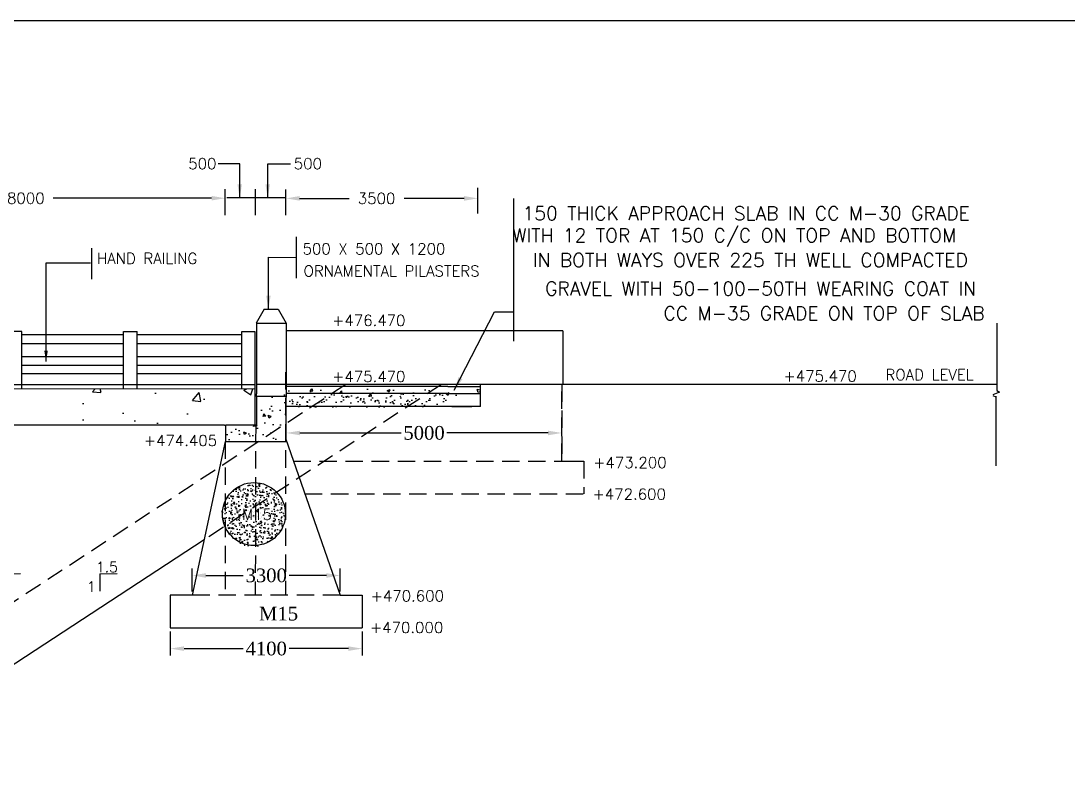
# Model space of a CAD drawing. Header units: millimetres. Extents: x -1426 to 1182, y 579 to 1915.
# Drawn here: x -865.6 to -674.5, y 1734.7 to 1871.7 of the extents above; entities that cross this region are included whole.
import ezdxf

# ---------------------------------------------------------------- set-up
doc = ezdxf.new("R2010")
doc.units = ezdxf.units.MM
doc.linetypes.add('HIDDEN', pattern=[9.525, 6.35, -3.175])
doc.styles.add('ROMANS', font='romans')
doc.styles.get("Standard").update_dxf_attribs({"font": 'times.ttf'})
doc.styles.add('TIMES NEW ROMAN', font='times.ttf')
doc.dimstyles.new('ISO-25', dxfattribs={"dimtxt": 2.5, "dimasz": 2.5, "dimexe": 1.25, "dimexo": 0.625, "dimtad": 0, "dimtih": 1, "dimtoh": 1, "dimlfac": 100, "dimtxsty": 'TIMES NEW ROMAN', "dimcen": 2.5, "dimadec": 0, "dimazin": 0, "dimtfac": 1, "dimtmove": 0, "dimatfit": 3, "dimfxl": 1, "dimarcsym": 0})
doc.dimstyles.get("Standard").update_dxf_attribs({"dimtxt": 2, "dimasz": 2.5, "dimexe": 0.18, "dimexo": 0.18, "dimgap": 1.5, "dimtad": 0, "dimtih": 1, "dimtoh": 1, "dimdec": 0, "dimlfac": 100, "dimzin": 0, "dimdsep": 46, "dimtxsty": 'ROMANS', "dimcen": 0.09, "dimadec": 0, "dimazin": 0, "dimtfac": 1, "dimtdec": 0, "dimtofl": 0, "dimtmove": 1, "dimatfit": 1, "dimfxl": 1, "dimtolj": 1, "dimtzin": 0, "dimarcsym": 0})

# ---------------------------------------------------------------- blocks, each defined once
blk = doc.blocks.new('*D96')
at = {"color": 0, "lineweight": -2, "transparency": 16777216}
for p, q in [((-908.05, 1839.49), (-908.05, 1839.52)), ((-905.55, 1839.34), (-869.78, 1839.34)), ((-830.84, 1839.34), (-859.73, 1839.34)), ((-828.34, 1839.49), (-828.34, 1839.52))]:
    blk.add_line(p, q, dxfattribs=at)
at = {"color": 0, "transparency": 16777216}
for points in [[(-905.55, 1839.76), (-905.55, 1838.93), (-908.05, 1839.34)], [(-830.84, 1839.76), (-830.84, 1838.93), (-828.34, 1839.34)]]:
    blk.add_solid(points, dxfattribs=at)
at = {"layer": 'Defpoints', "color": 0, "transparency": 16777216}
for p in [(-908.05, 1839.31), (-828.34, 1839.34), (-828.34, 1839.31)]:
    blk.add_point(p, dxfattribs=at)
at = {"color": 0, "transparency": 16777216, "insert": (-864.75, 1839.34), "char_height": 2, "attachment_point": 5, "style": 'ROMANS'}
blk.add_mtext('\\A1;8000', dxfattribs=at)
blk = doc.blocks.new('*D97')
at = {"color": 0, "lineweight": -2, "transparency": 16777216}
for p, q in [((-817.27, 1838.76), (-817.27, 1839.49)), ((-814.77, 1839.31), (-805.74, 1839.31)), ((-784.74, 1839.31), (-795.69, 1839.31)), ((-782.24, 1839.07), (-782.24, 1839.49))]:
    blk.add_line(p, q, dxfattribs=at)
at = {"color": 0, "transparency": 16777216}
for points in [[(-814.77, 1839.73), (-814.77, 1838.89), (-817.27, 1839.31)], [(-784.74, 1839.73), (-784.74, 1838.89), (-782.24, 1839.31)]]:
    blk.add_solid(points, dxfattribs=at)
at = {"layer": 'Defpoints', "color": 0, "transparency": 16777216}
for p in [(-782.24, 1839.31), (-782.24, 1838.89), (-817.27, 1838.58)]:
    blk.add_point(p, dxfattribs=at)
at = {"color": 0, "transparency": 16777216, "insert": (-800.72, 1839.31), "char_height": 2, "attachment_point": 5, "style": 'ROMANS'}
blk.add_mtext('\\A1;3500', dxfattribs=at)
blk = doc.blocks.new('*D120')
at = {"color": 0, "lineweight": -2, "transparency": 16777216}
for p, q in [((-817.21, 1795.52), (-817.21, 1797.71)), ((-766.9, 1795.85), (-766.9, 1797.71)), ((-814.71, 1796.46), (-796.22, 1796.46)), ((-769.4, 1796.46), (-787.9, 1796.46))]:
    blk.add_line(p, q, dxfattribs=at)
at = {"color": 0, "transparency": 16777216}
for points in [[(-814.71, 1796.87), (-814.71, 1796.04), (-817.21, 1796.46)], [(-769.4, 1796.87), (-769.4, 1796.04), (-766.9, 1796.46)]]:
    blk.add_solid(points, dxfattribs=at)
at = {"layer": 'Defpoints', "color": 0, "transparency": 16777216}
for p in [(-817.21, 1796.46), (-817.21, 1794.9), (-766.9, 1795.23)]:
    blk.add_point(p, dxfattribs=at)
at = {"color": 0, "transparency": 16777216, "insert": (-792.06, 1796.46), "char_height": 2.5, "attachment_point": 5, "style": 'TIMES NEW ROMAN'}
blk.add_mtext('5000', dxfattribs=at)
blk = doc.blocks.new('*D139')
at = {"color": 0, "lineweight": -2, "transparency": 16777216}
for p, q in [((-838.37, 1760.22), (-838.37, 1755.81)), ((-803.37, 1760.22), (-803.37, 1755.81)), ((-835.87, 1757.06), (-825.09, 1757.06)), ((-805.87, 1757.06), (-816.65, 1757.06))]:
    blk.add_line(p, q, dxfattribs=at)
at = {"color": 0, "transparency": 16777216}
for points in [[(-835.87, 1757.48), (-835.87, 1756.65), (-838.37, 1757.06)], [(-805.87, 1757.48), (-805.87, 1756.65), (-803.37, 1757.06)]]:
    blk.add_solid(points, dxfattribs=at)
at = {"layer": 'Defpoints', "color": 0, "transparency": 16777216}
for p in [(-838.37, 1760.85), (-803.37, 1760.85), (-838.37, 1757.06)]:
    blk.add_point(p, dxfattribs=at)
at = {"color": 0, "transparency": 16777216, "insert": (-820.87, 1757.06), "char_height": 2.5, "attachment_point": 5, "style": 'TIMES NEW ROMAN'}
blk.add_mtext('4100', dxfattribs=at)
blk = doc.blocks.new('*D140')
at = {"color": 0, "lineweight": -2, "transparency": 16777216}
for p, q in [((-834.37, 1767.47), (-834.37, 1771.68)), ((-831.87, 1770.43), (-825.05, 1770.43)), ((-809.87, 1770.43), (-816.69, 1770.43)), ((-807.37, 1767.47), (-807.37, 1771.68))]:
    blk.add_line(p, q, dxfattribs=at)
at = {"color": 0, "transparency": 16777216}
for points in [[(-831.87, 1770.84), (-831.87, 1770.01), (-834.37, 1770.43)], [(-809.87, 1770.84), (-809.87, 1770.01), (-807.37, 1770.43)]]:
    blk.add_solid(points, dxfattribs=at)
at = {"layer": 'Defpoints', "color": 0, "transparency": 16777216}
for p in [(-834.37, 1770.43), (-834.37, 1766.85), (-807.37, 1766.85)]:
    blk.add_point(p, dxfattribs=at)
at = {"color": 0, "transparency": 16777216, "insert": (-820.87, 1770.43), "char_height": 2.5, "attachment_point": 5, "style": 'TIMES NEW ROMAN'}
blk.add_mtext('3300', dxfattribs=at)

msp = doc.modelspace()

# ---------------------------------------------------------------- hatches: boundary and pattern name
h = msp.add_hatch()
h.set_pattern_fill('AR-CONC', color=256, scale=0.75, style=0)
h.paths.add_polyline_path([(-913.71082, 1804.53155), (-959.17954, 1804.53155), (-959.17954, 1804.519), (-1004.75391, 1804.519), (-1004.75391, 1804.49263), (-1004.75391, 1797.90797), (-919.14069, 1797.90797), (-913.71082, 1797.90797)])
h.paths.add_polyline_path([(-828.21397, 1804.53158), (-913.31082, 1804.53158), (-913.31082, 1804.52124), (-913.51082, 1804.52124), (-913.51082, 1797.90797), (-828.48035, 1797.90797), (-828.21397, 1797.90797)])
h.paths.add_polyline_path([(-890.55763, 1797.7888), (-875.36715, 1797.7888), (-875.36715, 1800.7888), (-890.55763, 1800.7888)], flags=9)
h = msp.add_hatch()
h.set_pattern_fill('AR-CONC', color=256, scale=0.75, style=0)
h.paths.add_polyline_path([(-822.91397, 1804.53158), (-913.31082, 1804.53158), (-913.31082, 1804.52124), (-913.51082, 1804.52124), (-913.51082, 1797.90797), (-828.48035, 1797.90797), (-828.21397, 1797.90797), (-822.91397, 1797.90797)])
h.paths.add_polyline_path([(-913.71082, 1804.53155), (-959.17954, 1804.53155), (-959.17954, 1804.519), (-1004.75391, 1804.519), (-1004.75391, 1804.49263), (-1004.75391, 1797.90797), (-919.14069, 1797.90797), (-913.71082, 1797.90797)])
h.paths.add_polyline_path([(-890.55763, 1797.7888), (-875.36715, 1797.7888), (-875.36715, 1800.7888), (-890.55763, 1800.7888)], flags=9)
h = msp.add_hatch()
h.set_pattern_fill('AR-CONC', color=256, scale=0.1, style=0)
h.set_pattern_definition([(50, (0, 0), (18.21847, -1.59391), [1.905, -20.955]), (355, (0, 0), (-3.52428, 19.10566), [1.524, -16.764]), (100.451, (1.518, -0.133), (14.69425, 17.51167), [1.619, -17.809]), (46.1842, (0, 5.08), (27.1079, -4.20423), [2.8575, -31.4325]), (96.6356, (2.26, 4.73), (23.74042, 24.74256), [2.4285, -26.7135]), (351.184, (0, 5.08), (23.74046, 24.7425), [2.286, -25.146]), (21, (2.54, 3.81), (15.16149, -10.22655), [1.905, -20.955]), (326, (2.54, 3.81), (6.1802, 18.4188), [1.524, -16.764]), (71.4514, (3.803, 2.958), (21.34165, 8.19229), [1.619, -17.809]), (37.5, (0, 0), (0.30886, 8.455504), [0, -16.5608, 0, -17.018, 0, -16.8275]), (7.5, (0, 0), (6.681966, 10.018057), [0, -9.7028, 0, -16.1798, 0, -6.4135]), (327.5, (-5.664, 0), (13.55906, -0.572874), [0, -6.35, 0, -19.812, 0, -26.289]), (317.5, (-8.204, 0), (14.81292, 2.54265), [0, -8.255, 0, -13.1572, 0, -18.669])])
h.paths.add_polyline_path([(-913.71082, 1804.53155), (-959.17954, 1804.53155), (-959.17954, 1804.519), (-1004.75391, 1804.519), (-1004.75391, 1804.49263), (-1004.75391, 1797.90797), (-919.14069, 1797.90797), (-913.71082, 1797.90797)])
h.paths.add_polyline_path([(-822.91397, 1804.53158), (-913.31082, 1804.53158), (-913.31082, 1804.52124), (-913.51082, 1804.52124), (-913.51082, 1797.90797), (-828.48035, 1797.90797), (-828.21397, 1797.90797), (-822.91397, 1797.90797)])
h.paths.add_polyline_path([(-890.55763, 1797.7888), (-875.36715, 1797.7888), (-875.36715, 1800.7888), (-890.55763, 1800.7888)], flags=9)
h = msp.add_hatch()
h.set_pattern_fill('AR-CONC', color=256, scale=0.75, style=0)
h.set_pattern_definition([(50, (-1264.4086, 1383.003), (5.37945, -0.47064), [0.5625, -6.1875]), (355, (-1264.4086, 1383.003), (-1.040635, 5.64144), [0.45, -4.95]), (100.4514, (-1263.9603, 1382.9636), (4.33882, 5.170797), [0.47805, -5.258566]), (46.1842, (-1264.4086, 1384.503), (8.00431, -1.24139), [0.84375, -9.28125]), (96.6356, (-1263.7416, 1384.399), (7.00997, 7.30588), [0.71708, -7.88785]), (351.1842, (-1264.409, 1384.503), (7.00996, 7.30589), [0.675, -7.425]), (21, (-1263.6586, 1384.128), (4.476803, -3.019642), [0.5625, -6.1875]), (326, (-1263.6586, 1384.128), (1.824865, 5.438625), [0.45, -4.95]), (71.4514, (-1263.2855, 1383.876), (6.30167, 2.41898), [0.47805, -5.258566]), (37.5, (-1264.4086, 1383.0028), (0.091199, 2.496704), [0, -4.89, 0, -5.025, 0, -4.96875]), (7.5, (-1264.4086, 1383.0028), (1.973022, 2.958088), [0, -2.865, 0, -4.7775, 0, -1.89375]), (327.5, (-1266.0811, 1383.0028), (4.003668, -0.1691615), [0, -1.875, 0, -5.85, 0, -7.7625]), (317.5, (-1266.831, 1383.0028), (4.373896, 0.750787), [0, -2.4375, 0, -3.885, 0, -5.5125])])
h.paths.add_polyline_path([(-806.21397, 1803.03158), (-803.96397, 1804.53158), (-818.21397, 1804.53158), (-818.21397, 1803.03158)])
h.paths.add_polyline_path([(-803.96397, 1804.53158), (-806.21397, 1803.03158), (-783.21397, 1803.03158), (-783.21397, 1804.53158)])
h = msp.add_hatch()
h.set_pattern_fill('AR-CONC', color=256, style=0)
h.set_pattern_definition([(130, (-642.361, 997.7805), (-7.1726, -0.62752), [0.75, -8.25]), (185, (-642.361, 997.7805), (1.387513, 7.52192), [0.6, -6.6]), (79.5486, (-642.959, 997.728), (-5.785094, 6.894395), [0.6374, -7.01142]), (133.8158, (-642.361, 999.7805), (-10.67241, -1.65519), [1.125, -12.375]), (83.3644, (-643.25, 999.643), (-9.34663, 9.74118), [0.9561, -10.51713]), (188.8158, (-642.361, 999.78), (-9.34662, 9.74119), [0.9, -9.9]), (159, (-643.361, 999.2805), (-5.96907, -4.02619), [0.75, -8.25]), (214, (-643.361, 999.2805), (-2.43315, 7.2515), [0.6, -6.6]), (108.5486, (-643.8585, 998.945), (-8.402226, 3.225305), [0.6374, -7.01142]), (142.5, (-642.361, 997.7805), (-0.1215986, 3.3289385), [0, -6.52, 0, -6.7, 0, -6.625]), (172.5, (-642.361, 997.7805), (-2.630695, 3.944117), [0, -3.82, 0, -6.37, 0, -2.525]), (212.5, (-640.131, 997.7805), (-5.338224, -0.225549), [0, -2.5, 0, -7.8, 0, -10.35]), (222.5, (-639.131, 997.7805), (-5.831862, 1.00105), [0, -3.25, 0, -5.18, 0, -7.35])])
h.paths.add_polyline_path([(-786.3293, 1804.51727), (-781.89321, 1804.51727), (-781.89321, 1803.21137), (-786.3293, 1803.21137)])
h = msp.add_hatch()
h.set_pattern_fill('AR-CONC', color=256, scale=0.75, style=0)
h.set_pattern_definition([(130, (-642.846, 1043.577), (-5.379451, -0.47064), [0.5625, -6.1875]), (185, (-642.846, 1043.577), (1.040635, 5.64144), [0.45, -4.95]), (79.5486, (-643.2944, 1043.538), (-4.33882, 5.170797), [0.47805, -5.258566]), (133.8158, (-642.846, 1045.077), (-8.00431, -1.24139), [0.84375, -9.28125]), (83.3644, (-643.513, 1044.9735), (-7.00997, 7.305884), [0.71708, -7.88785]), (188.8158, (-642.846, 1045.077), (-7.009965, 7.30589), [0.675, -7.425]), (159, (-643.596, 1044.702), (-4.476803, -3.019642), [0.5625, -6.1875]), (214, (-643.596, 1044.702), (-1.824865, 5.438625), [0.45, -4.95]), (108.5486, (-643.969, 1044.4503), (-6.30167, 2.41898), [0.47805, -5.258566]), (142.5, (-642.8461, 1043.577), (-0.091199, 2.496704), [0, -4.89, 0, -5.025, 0, -4.96875]), (172.5, (-642.846, 1043.577), (-1.9730215, 2.958088), [0, -2.865, 0, -4.7775, 0, -1.89375]), (212.5, (-641.1736, 1043.577), (-4.0036683, -0.1691615), [0, -1.875, 0, -5.85, 0, -7.7625]), (222.5, (-640.4236, 1043.577), (-4.373896, 0.750787), [0, -2.4375, 0, -3.885, 0, -5.5125])])
edge = h.paths.add_edge_path()
edge.add_line((-828.21397, 1794.89941), (-822.62907, 1794.89941))
edge.add_line((-828.21397, 1794.89941), (-828.21397, 1797.90797))
edge.add_line((-822.62907, 1797.90797), (-828.21397, 1797.90797))
edge.add_line((-822.62907, 1794.89941), (-817.25335, 1794.89941))
edge.add_line((-817.25335, 1794.90637), (-817.25335, 1803.11427))
edge.add_line((-817.20951, 1803.11427), (-822.62907, 1803.11427))
edge.add_line((-822.62907, 1803.11427), (-822.62907, 1797.90797))
h = msp.add_hatch()
h.set_pattern_fill('AR-SAND', color=256, style=0)
h.set_pattern_definition([(142.5, (-458.7147, 1040.1612), (0.0629934, 1.9268238), [0, -1.52, 0, -1.7, 0, -1.625]), (172.5, (-458.7147, 1040.1612), (-1.769777, 2.822146), [0, -0.82, 0, -1.37, 0, -0.525]), (212.5, (-457.4847, 1040.1612), (-3.114142, 0.005659), [0, -0.5, 0, -1.8, 0, -2.35]), (222.5, (-457.4847, 1040.1612), (-3.006127, 0.8776756), [0, -0.25, 0, -1.18, 0, -1.35])])
h.paths.add_polyline_path([(-817.49229, 1801.23481), (-817.50719, 1803.48481), (-788.01796, 1803.48481), (-788.01796, 1802.65212), (-788.01796, 1801.23481)])
h = msp.add_hatch()
h.set_pattern_fill('AR-CONC', color=256, scale=0.01, style=0)
h.set_pattern_definition([(130, (-106.9358, -127.9229), (-1.8218467, -0.1593909), [0.1905, -2.0955]), (185, (-106.9358, -127.9229), (0.3524283, 1.9105664), [0.1524, -1.6764]), (79.549, (-107.0877, -127.9362), (-1.469425, 1.7511669), [0.1619, -1.7809]), (133.8158, (-106.9358, -127.415), (-2.7107904, -0.4204233), [0.28575, -3.14325]), (83.3644, (-107.1617, -127.45), (-2.3740423, 2.4742556), [0.24285, -2.67135]), (188.816, (-106.9358, -127.415), (-2.374046, 2.474251), [0.2286, -2.5146]), (159, (-107.1898, -127.5419), (-1.5161488, -1.0226552), [0.1905, -2.0955]), (214, (-107.1898, -127.5419), (-0.6180203, 1.8418797), [0.1524, -1.6764]), (108.5486, (-107.3162, -127.6271), (-2.1341649, 0.8192286), [0.1619, -1.7809]), (142.5, (-106.93584, -127.9229), (-0.03088603, 0.84555039), [0, -1.65608, 0, -1.7018, 0, -1.68275]), (172.5, (-106.9358, -127.9229), (-0.66819663, 1.00180575), [0, -0.97028, 0, -1.61798, 0, -0.64135]), (212.5, (-106.3694, -127.9229), (-1.35590595, -0.05728744), [0, -0.635, 0, -1.9812, 0, -2.6289]), (222.5, (-106.1154, -127.9229), (-1.4812918, 0.2542649), [0, -0.8255, 0, -1.31572, 0, -1.8669])])
h.paths.add_polyline_path([(-828.99947, 1781.50987, -1), (-817.49565, 1781.50987, -1)])
h.paths.add_polyline_path([(-819.75074, 1780.08921), (-826.17931, 1780.08921), (-826.17931, 1783.08921), (-819.75074, 1783.08921)], flags=24)

# ---------------------------------------------------------------- linework, layer by layer
for p, q in [((-289.73557, 1871.72662), (-1425.53329, 1871.72662)), ((-828.33681, 1836.21494), (-828.33681, 1840.9663)), ((-822.80388, 1836.21494), (-822.80388, 1840.9663)), ((-817.26841, 1836.21494), (-817.26841, 1840.94598)), ((-782.23868, 1836.52423), (-782.23868, 1841.25526)), ((-817.26841, 1839.38045), (-828.0273, 1839.38045)), ((-775.73714, 1839.25985), (-775.73714, 1813.23565)), ((-815.40293, 1832.26096), (-815.40293, 1824.73278)), ((-852.78534, 1830.20303), (-852.78534, 1824.53025)), ((-821.21397, 1819.05914), (-822.71397, 1816.53158)), ((-821.21397, 1819.05914), (-818.69719, 1819.05914)), ((-818.69719, 1819.05914), (-817.19719, 1816.53158)), ((-822.71397, 1816.53158), (-817.20795, 1816.53158)), ((-822.6335, 1816.51646), (-822.6335, 1804.23593)), ((-817.23868, 1816.53158), (-817.23868, 1803.11427)), ((-687.4898, 1816.51577), (-687.4898, 1804.19838)), ((-865.48714, 1814.98158), (-867.98714, 1814.98158)), ((-865.48714, 1804.53158), (-865.48714, 1814.98158)), ((-865.48714, 1814.47079), (-846.94181, 1814.47079)), ((-846.94181, 1814.98158), (-844.44181, 1814.98158)), ((-846.94181, 1804.53158), (-846.94181, 1814.98158)), ((-844.44181, 1804.53158), (-844.44181, 1814.98158)), ((-844.44181, 1814.47079), (-825.31397, 1814.47079)), ((-825.31397, 1814.98158), (-822.91397, 1814.98158)), ((-825.31397, 1804.53158), (-825.31397, 1814.98158)), ((-822.91397, 1814.98158), (-822.91397, 1805.88254)), ((-766.74693, 1815.13834), (-817.23868, 1815.13834)), ((-766.74693, 1815.13834), (-766.74693, 1805.32871)), ((-865.48714, 1812.82079), (-846.94181, 1812.82079)), ((-844.44181, 1812.82079), (-825.31397, 1812.82079)), ((-865.48714, 1810.42079), (-846.94181, 1810.42079)), ((-844.44181, 1810.42079), (-825.31397, 1810.42079)), ((-846.94181, 1808.77079), (-865.48714, 1808.77079)), ((-825.31397, 1808.77079), (-844.44181, 1808.77079)), ((-846.94181, 1807.27079), (-865.48714, 1807.27079)), ((-825.31397, 1807.27079), (-844.44181, 1807.27079)), ((-822.91397, 1805.88254), (-822.91397, 1805.51457)), ((-822.91397, 1805.51457), (-822.91397, 1797.90797)), ((-687.4898, 1805.32871), (-822.6335, 1805.32871)), ((-787.71397, 1804.95423), (-817.23868, 1804.95423)), ((-787.71397, 1804.95423), (-781.74693, 1804.95423)), ((-781.74693, 1801.27068), (-781.74693, 1805.32871)), ((-822.62907, 1804.3416), (-822.62907, 1803.61121)), ((-822.62907, 1803.11427), (-822.62907, 1803.61121)), ((-822.62907, 1803.11427), (-822.62907, 1797.90797)), ((-817.20951, 1803.11427), (-822.62907, 1803.11427)), ((-817.25335, 1794.90637), (-817.25335, 1803.11427)), ((-787.71397, 1803.63807), (-817.23868, 1803.63807)), ((-787.71397, 1803.63807), (-781.74693, 1803.63807)), ((-687.00561, 1803.90552), (-688.24801, 1803.41777)), ((-688.24801, 1803.3321), (-687.66249, 1803.08573)), ((-687.66249, 1803.17141), (-687.66249, 1790.42866)), ((-687.4898, 1804.19838), (-687.00561, 1803.90552)), ((-781.74693, 1801.27068), (-817.30554, 1801.27068)), ((-787.00372, 1801.27068), (-783.32032, 1801.27068)), ((-828.48035, 1797.90797), (-999.17906, 1797.90797)), ((-828.48035, 1797.90797), (-828.21397, 1797.90797)), ((-822.62907, 1797.90797), (-828.21397, 1797.90797)), ((-828.21397, 1794.89941), (-828.21397, 1797.90797)), ((-828.3693, 1794.89941), (-834.3693, 1766.84941)), ((-828.21397, 1794.89941), (-822.62907, 1794.89941)), ((-828.21397, 1794.89941), (-822.62907, 1794.89941)), ((-822.62907, 1794.89941), (-817.25335, 1794.89941)), ((-822.62907, 1794.89941), (-817.25335, 1794.89941)), ((-817.3693, 1795.52441), (-807.3693, 1766.84941)), ((-828.52893, 1793.34979), (-828.52893, 1793.34979)), ((-828.52893, 1793.34979), (-828.52893, 1793.34979)), ((-766.90227, 1791.32871), (-762.90227, 1791.32871)), ((-832.2144, 1776.92357), (-896.68424, 1734.69441)), ((-834.3693, 1766.84941), (-838.3693, 1766.84941)), ((-838.3693, 1766.84941), (-838.3693, 1760.84941)), ((-807.3693, 1766.84941), (-803.3693, 1766.84941)), ((-803.3693, 1766.84941), (-803.3693, 1760.84941)), ((-838.3693, 1760.84941), (-803.3693, 1760.84941)), ((-828.3693, 1760.84941), (-822.78441, 1760.84941))]:
    msp.add_line(p, q)
at = {"linetype": 'HIDDEN', "ltscale": 0.5}
for p, q in [((-817.3693, 1807.57548), (-817.3693, 1766.84941)), ((-806.30368, 1805.32871), (-914.13868, 1734.69441)), ((-788.84924, 1805.32871), (-832.2144, 1776.92357)), ((-766.90227, 1791.32871), (-766.90227, 1805.32871)), ((-766.90227, 1805.32871), (-766.90227, 1791.32871)), ((-822.78441, 1797.90797), (-822.8693, 1766.84941)), ((-828.3693, 1794.89941), (-828.3693, 1766.84941)), ((-815.90611, 1791.32871), (-766.90227, 1791.32871)), ((-762.90227, 1791.32871), (-762.90227, 1785.32871)), ((-813.8137, 1785.32871), (-762.90227, 1785.32871)), ((-868.87159, 1770.74991), (-864.29289, 1770.78557)), ((-851.26182, 1770.74991), (-846.68312, 1770.78557)), ((-851.26182, 1770.74991), (-851.26182, 1766.15105)), ((-807.3693, 1766.84941), (-834.3693, 1766.84941))]:
    msp.add_line(p, q, dxfattribs=at)
at = {"flags": 128}
msp.add_lwpolyline([(-822.91397, 1805.28158, 0.2, 0.2, 0), (-1004.4489, 1805.28158, 0.2, 0.2, 0)], format="xyseb", dxfattribs=at)
at = {"const_width": 0.2, "flags": 128}
msp.add_lwpolyline([(-822.91397, 1804.53158), (-1004.4489, 1804.53158)], dxfattribs=at)
msp.add_circle((-823.1029, 1781.64782), 5.75191)

# ---------------------------------------------------------------- texts
at = {"style": 'ROMANS'}
for s, height, p in [('500', 2, (-835.09437, 1844.6486)), ('500', 2, (-815.83796, 1844.6486)), ('150 THICK APPROACH SLAB IN CC M-30 GRADE', 2.5, (-774.07736, 1835.34746)), ('WITH 12 TOR AT 150 C/C ON TOP AND BOTTOM', 2.5, (-775.93524, 1831.29984)), ('HAND RAILING ', 2, (-851.77385, 1827.33369)), ('500 X 500 X 1200', 2, (-814.22567, 1829.08701)), ('IN BOTH WAYS OVER 225 TH WELL COMPACTED', 2.5, (-772.19705, 1826.78284)), ('ORNAMENTAL PILASTERS', 2, (-814.04886, 1825.03939)), ('GRAVEL WITH 50-100-50TH WEARING COAT IN', 2.5, (-769.9585, 1821.59144)), ('+476.470', 2, (-808.82534, 1816.01853)), ('CC M-35 GRADE ON TOP OF SLAB', 2.5, (-748.33971, 1817.07443)), ('+475.470', 2, (-808.82534, 1805.76835)), ('+475.470', 2, (-726.44094, 1805.84168)), (' ROAD LEVEL', 2, (-709.19691, 1806.09701)), ('+474.405', 2, (-843.21116, 1794.07969)), ('+473.200', 2, (-761.15655, 1790.05439)), ('+472.600', 2, (-761.28221, 1784.28139)), ('M15 ', 2, (-825.29836, 1780.58921)), ('+470.600', 2, (-801.7951, 1765.69078)), ('+470.000', 2, (-801.92076, 1759.91778))]:
    msp.add_text(s, height=height, dxfattribs=at).set_placement(p)
at = {"linetype": 'HIDDEN', "ltscale": 0.5, "style": 'ROMANS'}
for s, p in [('1.5', (-851.95675, 1771.01966)), ('1', (-853.6014, 1767.45759))]:
    msp.add_text(s, height=1.875, dxfattribs=at).set_placement(p)
at = {"insert": (-815.04674, 1764.70661), "char_height": 2.5, "width": 200, "attachment_point": 3}
msp.add_mtext(' M15', dxfattribs=at)

# ---------------------------------------------------------------- dimensions: what is measured, and where the dimension line sits
for base, p1, p2, text, picture, middle in [((-828.33681, 1839.34419), (-908.04744, 1839.30836), (-828.33681, 1839.30836), '8000', '*D96', (-864.752, 1839.34419)), ((-782.23868, 1839.31131), (-817.26841, 1838.58046), (-782.23868, 1838.88975), '3500', '*D97', (-800.7153, 1839.31131))]:
    dim = msp.add_linear_dim(base=base, p1=p1, p2=p2, angle=180, text=text, dimstyle='Standard')
    dim.commit()
    dim.dimension.update_dxf_attribs({"geometry": picture, "text_midpoint": middle, "dimtype": 160})
for base, p1, p2, text, picture, middle in [((-817.21397, 1796.45632), (-766.90227, 1795.22551), (-817.21397, 1794.89941), '5000', '*D120', (-792.05812, 1796.45632)), ((-834.3693, 1770.42818), (-807.3693, 1766.84941), (-834.3693, 1766.84941), '3300', '*D140', (-820.8693, 1770.42818)), ((-838.3693, 1757.06468), (-803.3693, 1760.84941), (-838.3693, 1760.84941), '4100', '*D139', (-820.8693, 1757.06468))]:
    dim = msp.add_linear_dim(base=base, p1=p1, p2=p2, angle=180, text=text, dimstyle='ISO-25')
    dim.commit()
    dim.dimension.update_dxf_attribs({"geometry": picture, "text_midpoint": middle})

# ---------------------------------------------------------------- leaders
for points, dimstyle, override in [([(-825.70379, 1839.38045), (-825.70379, 1845.60226), (-829.62639, 1845.60226)], 'Standard', {"dimgap": 1.5, "dimtad": 0}), ([(-820.59252, 1839.38045), (-820.59252, 1845.60226), (-816.43219, 1845.60226)], 'Standard', {"dimgap": 1.5, "dimtad": 0}), ([(-861.05617, 1809.52127), (-861.05617, 1827.51163), (-852.95419, 1827.51163)], 'Standard', {"dimasz": 2}), ([(-820.46397, 1819.05914), (-820.46397, 1828.59526), (-815.40293, 1828.49687)], 'Standard', {"dimgap": 1.5, "dimtad": 0}), ([(-786.53585, 1804.25774), (-779.21336, 1818.57954), (-775.73714, 1818.57954)], 'ISO-25', {"dimgap": 0.625, "dimtad": 0})]:
    msp.add_leader(points, dimstyle=dimstyle, override=override)

doc.saveas('drawing.dxf')
